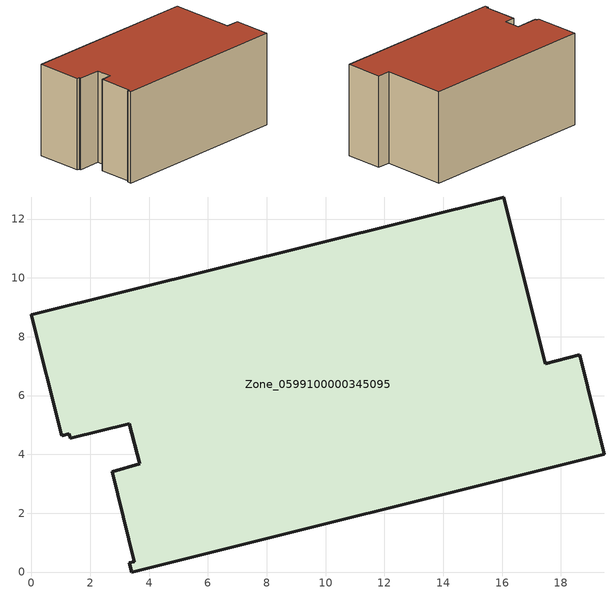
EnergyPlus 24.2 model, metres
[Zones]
Zone_0599100000345095
 floor ground (C_G): 1.32,4.55 1.28,4.7 1.02,4.64 0,8.74 16.06,12.75 17.47,7.08 18.65,7.38 19.47,4.01 3.41,0 3.33,0.31 3.5,0.35 2.74,3.4 3.68,3.68 3.33,5.05 z0
 wall outside (C_F): 1.28,4.7 1.32,4.55 3.33,5.05 3.68,3.68 2.74,3.4 3.5,0.35 3.33,0.31 3.41,0 19.47,4.01 18.65,7.38 17.47,7.08 16.06,12.75 0,8.74 1.02,4.64 1.28,4.7 z0:8.42
 roof outside (C_R): 2.74,3.4 3.5,0.35 3.33,0.31 3.41,0 19.47,4.01 18.65,7.38 17.47,7.08 16.06,12.75 0,8.74 1.02,4.64 1.28,4.7 1.32,4.55 3.33,5.05 3.68,3.68 z8.42
[BUILDING]
Pand.0599100000345095: North Axis=0; Terrain=City; Loads Convergence Tolerance Value=0.04; Temperature Convergence Tolerance Value=0.4; Solar Distribution=FullExterior; Maximum Number of Warmup Days=25; Minimum Number of Warmup Days=1
[Site:Location]
Rotterdam.The.Hague.AP_ZH_NLD Design_Conditions: Latitude=51.96; Longitude=4.45; Time Zone=1; Elevation=-4.5
[SITE:GROUNDTEMPERATURE:BUILDINGSURFACE]
18, 18, 18, 18, 18, 18, 18, 18, 18, 18, 18, 18
[MATERIAL] Thermal Absorptance=0.9; Solar Absorptance=0.7; Visible Absorptance=0.7
Name | Roughness | Thickness | Conductivity | Density | Specific Heat
G.D.1992-2005 | MediumSmooth | 0.15 | 0.06 | 540 | 1210
F.D.1992-2005 | Rough | 0.3 | 0.12 | 1920 | 840
R.D.1992-2005 | MediumRough | 0.2 | 0.08 | 1500 | 1000
[CONSTRUCTION]
C_G: G.D.1992-2005
C_F: F.D.1992-2005
C_R: R.D.1992-2005
[ZONE]
Zone_0599100000345095: Type=1; Multiplier=1; Ceiling Height=Autocalculate; Volume=Autocalculate; Floor Area=autocalculate; Part of Total Floor Area=Yes
[ZONEINFILTRATION:DESIGNFLOWRATE]
Infil_Zone_0599100000345095: Zone or ZoneList or Space or SpaceList=Zone_0599100000345095; Schedule=AlwaysOn; Design Flow Rate Calculation Method=Flow/Area; Flow Rate per Floor Area=0.0021; Constant Term Coefficient=1; Temperature Term Coefficient=0; Velocity Term Coefficient=0; Velocity Squared Term Coefficient=0
[HVACTEMPLATE:ZONE:IDEALLOADSAIRSYSTEM]
Zone_0599100000345095: Maximum Heating Supply Air Temperature=50; Minimum Cooling Supply Air Temperature=13; Maximum Heating Supply Air Humidity Ratio=0.0156; Minimum Cooling Supply Air Humidity Ratio=0.0077; Heating Limit=NoLimit; Cooling Limit=NoLimit; Dehumidification Control Type=ConstantSensibleHeatRatio; Cooling Sensible Heat Ratio=0.7; Dehumidification Setpoint=60; Humidification Control Type=None; Humidification Setpoint=30; Outdoor Air Method=None; Outdoor Air Flow Rate per Person=0.00944; Outdoor Air Flow Rate per Zone Floor Area=0; Outdoor Air Flow Rate per Zone=0; Demand Controlled Ventilation Type=None; Outdoor Air Economizer Type=NoEconomizer; Heat Recovery Type=None; Sensible Heat Recovery Effectiveness=0.7; Latent Heat Recovery Effectiveness=0.65
[ZONECONTROL:THERMOSTAT]
ThermostatControl_Zone_0599100000345095: Zone or ZoneList=Zone_0599100000345095; Control Type Schedule=DualSetpointControlType; Control 1=Thermostat_Zone_0599100000345095; Temperature Difference Between Cutout And Setpoint=0
[THERMOSTATSETPOINT:DUALSETPOINT]
Thermostat_Zone_0599100000345095: Heating Setpoint Temperature Schedule=HeatingSetpoint_Zone_0599100000345095; Cooling Setpoint Temperature Schedule=CoolingSetpoint_Zone_0599100000345095
[SCHEDULE:COMPACT]
HeatingSetpoint_Zone_0599100000345095: Through: 12/31, For: AllDays, Until: 24:00, 21
CoolingSetpoint_Zone_0599100000345095: Through: 12/31, For: AllDays, Until: 24:00, 24
DualSetpointControlType: Through: 12/31, For: AllDays, Until: 24:00, 4
AlwaysOn: Through: 12/31, For: AllDays, Until: 24:00, 1
